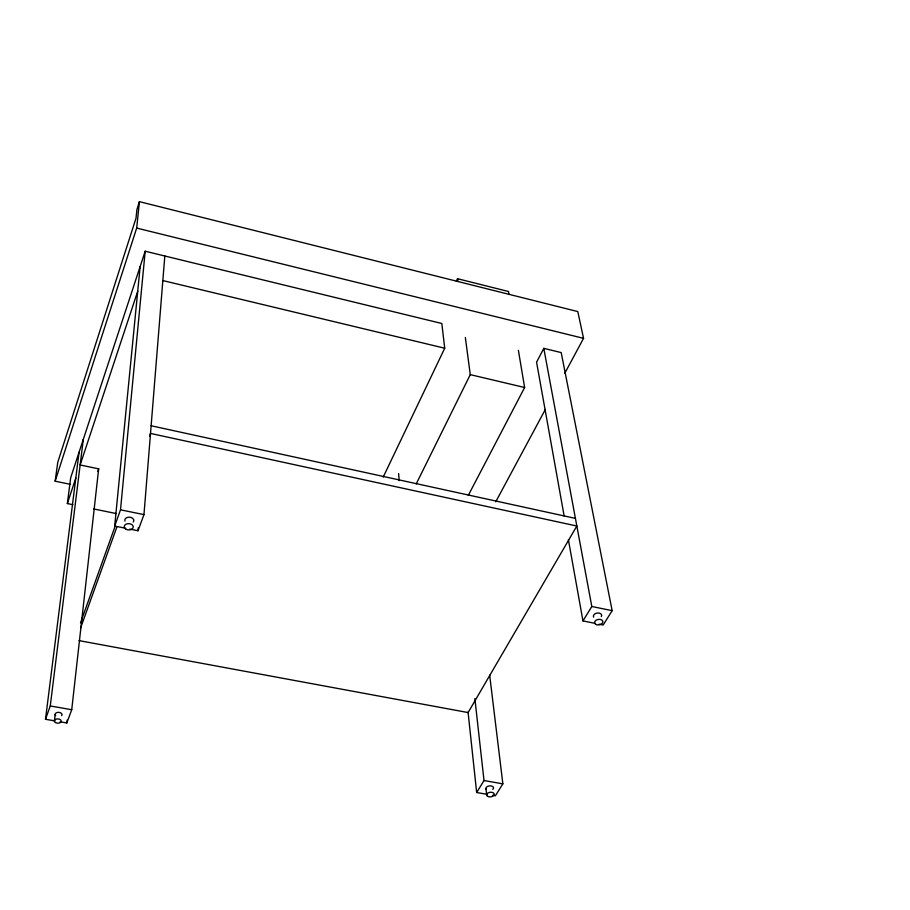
<?xml version="1.0" encoding="UTF-8"?>
<svg xmlns="http://www.w3.org/2000/svg" width="910" height="910" viewBox="0 0 910 910"><rect width="100%" height="100%" fill="white"/><g stroke="black" fill="none" stroke-linecap="round" stroke-linejoin="round"><path stroke-width="1.36" d="M129.777 529.097L137.99 530.758L143.962 514.628L164.824 255.994M137.99 530.758L138.229 527.937M125.66 528.266L114.694 526.048L120.507 509.816L145.19 251.217L441.816 323.494L444.728 348.223L383.201 477.102M114.694 526.048L140.151 266.55M70.457 484.37L55.146 481.197L136.682 228.069L139.423 201.656L577.793 311.573L583.549 338.338L564.78 373.282M60.162 721.812L66.828 722.961L71.731 709.72L98.701 468.559M66.828 722.961L67.147 720.14M54.372 721.027L55.157 714.486M54.828 720.891L45.5 719.275L50.266 705.967L83.322 439.28M45.5 719.275L79.056 452.247M72.902 504.697L67.351 503.56L70.684 477.716L145.19 251.217M55.146 481.197L57.762 462.337L136.022 218.15L136.932 209.436L139.423 201.656M67.351 503.56L75.826 477.977M137.728 291.223L80.137 464.953L98.667 468.855L97.779 471.448M80.49 622.906L115.331 525.661M80.558 628.105L116.969 526.765M149.558 436.095L150.514 433.433L576.838 526.025L468.104 712.564L79.034 640.617M456.331 281.27L457.537 278.71L508.485 291.496L508.94 294.226M416.211 483.938L470.277 374.636L465.34 337.451M599.144 624.18L603.193 624.999L612.157 610.667L561.197 352.591L543.793 348.348L536.57 362.191L564.154 516.015M468.32 495.336L524.638 387.512L518.381 350.304M495.745 501.808L545.34 409.466M487.362 794.373L476.658 792.519L484.006 780.541L474.872 698.664M595.094 623.361L582.957 620.904L591.807 606.492L543.793 348.348M489.671 675.209L502.855 783.84L495.404 795.761L492.719 795.294M484.006 780.541L502.855 783.84M50.266 705.967L71.731 709.72M93.73 508.952L116.23 513.558M120.507 509.816L143.962 514.628M591.807 606.492L612.157 610.667M151.14 425.755L575.427 518.393M470.277 374.636L524.638 387.512M162.844 280.564L444.728 348.223M136.682 228.069L583.549 338.338M568.409 539.789L582.957 620.904M457.537 278.71L457.901 281.474M485.986 788.777L486.702 795.158M468.047 711.995L476.658 792.519M398.625 473.564L399.183 480.639M55.692 715.567A3.435 2.15 3 0 1 56.283 712.837A3.435 2.15 3 0 1 60.686 712.871A3.435 2.15 3 0 1 61.618 715.601M124.954 521.089A4.527 3.162 3.1 0 1 129.823 517.221A4.527 3.162 3.1 0 1 133.247 521.999M593.661 617.151A4.186 2.764 -9.1 0 1 597.62 612.999A4.186 2.764 -9.1 0 1 601.328 616.57M486.259 789.334A3.799 2.298 -6 0 1 487.635 786.399A3.799 2.298 -6 0 1 492.481 786.411A3.799 2.298 -6 0 1 492.776 789.357M55.476 722.551A3.447 2.15 3 0 0 61.163 721.63A3.447 2.15 3 0 0 56.795 718.957A3.447 2.15 3 0 0 55.476 722.551M125.557 528.972A4.539 3.162 3 0 0 133.122 527.686A4.539 3.162 3 0 0 127.491 523.716A4.539 3.162 3 0 0 125.557 528.972M596.118 624.544A4.197 2.764 -9.1 0 0 602.852 622.201A4.197 2.764 -9.1 0 0 597.222 619.687A4.197 2.764 -9.1 0 0 596.118 624.544M488.192 796.568A3.811 2.298 -6 0 0 494.232 794.578A3.811 2.298 -6 0 0 488.943 792.542A3.811 2.298 -6 0 0 488.192 796.568"/></g></svg>
